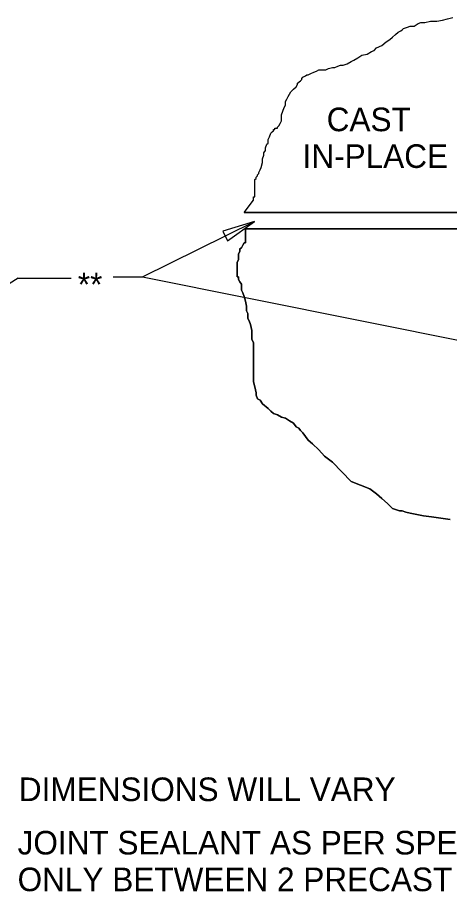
# Model space of a CAD drawing. Extents: x 1.2 to 16.5, y 0.6 to 10.3.
# Drawn here: x 8.633 to 10.282, y 6.744 to 10.08 of the extents above; entities that cross this region are included whole.
import ezdxf

# ---------------------------------------------------------------- set-up
doc = ezdxf.new("R2010")
doc.units = 0
for name, color, linetype in [('SD_P_Dimension Lines', 7, 'Continuous'), ('SD_P_Dimension Text', 7, 'Continuous'), ('SD_P_Prop Object Lines', 7, 'Continuous'), ('SD_P_Shading', 7, 'Continuous')]:
    doc.layers.add(name, color=color, linetype=linetype)

msp = doc.modelspace()

# ---------------------------------------------------------------- linework, layer by layer
at = {"layer": 'SD_P_Dimension Lines'}
for p, q in [((9.1105, 9.0895), (9.5378, 9.3015)), ((8.6359, 9.0846), (8.2529, 8.8466)), ((8.6359, 9.0846), (8.8378, 9.0846)), ((8.9985, 9.0895), (9.1105, 9.0895)), ((9.1105, 9.0895), (10.4196, 8.8267))]:
    msp.add_line(p, q, dxfattribs=at)
at = {"layer": 'SD_P_Prop Object Lines'}
for p, q in [((9.4989, 9.3356), (10.3949, 9.3356)), ((9.5039, 9.2726), (10.3319, 9.2726))]:
    msp.add_line(p, q, dxfattribs=at)
for points in [[(10.1219, 10.0426), (10.1319, 10.0466), (10.1469, 10.0466), (10.1619, 10.0566), (10.1729, 10.0606), (10.1879, 10.0606), (10.2089, 10.0656), (10.2339, 10.0656), (10.2549, 10.0696), (10.2749, 10.0746), (10.2949, 10.0796)], [(9.4989, 9.3356), (9.5339, 9.3826), (9.5339, 9.3866), (9.5339, 9.3916), (9.5339, 9.3956), (9.5389, 9.3956), (9.5389, 9.4006), (9.5389, 9.4056), (9.5389, 9.4096), (9.5389, 9.4146), (9.5389, 9.4196), (9.5389, 9.4236), (9.5389, 9.4286), (9.5389, 9.4336), (9.5389, 9.4376), (9.5389, 9.4426), (9.5389, 9.4476), (9.5389, 9.4516), (9.5389, 9.4566), (9.5389, 9.4616), (9.5439, 9.4656), (9.5439, 9.4706), (9.5489, 9.4756), (9.5489, 9.4796), (9.5539, 9.4846), (9.5539, 9.4886), (9.5589, 9.4986), (9.5639, 9.5076), (9.5689, 9.5266), (9.5689, 9.5406), (9.5739, 9.5546), (9.5739, 9.5636), (9.5799, 9.5726), (9.5799, 9.5816), (9.5849, 9.5956), (9.5899, 9.6006), (9.5899, 9.6146), (9.5949, 9.6236), (9.5999, 9.6376), (9.6049, 9.6426), (9.6099, 9.6476), (9.6099, 9.6516), (9.6149, 9.6516), (9.6149, 9.6566), (9.6209, 9.6566), (9.6259, 9.6566), (9.6259, 9.6606), (9.6309, 9.6656), (9.6359, 9.6746), (9.6409, 9.6846), (9.6409, 9.6936), (9.6409, 9.7076), (9.6459, 9.7216), (9.6509, 9.7356), (9.6559, 9.7446), (9.6559, 9.7586), (9.6609, 9.7676), (9.6669, 9.7776), (9.6719, 9.7866), (9.6769, 9.7956), (9.6869, 9.8056), (9.6969, 9.8146), (9.7019, 9.8236), (9.7019, 9.8286), (9.7129, 9.8376), (9.7179, 9.8426), (9.7179, 9.8466), (9.7229, 9.8516), (9.7329, 9.8566), (9.7379, 9.8606), (9.7429, 9.8606), (9.7529, 9.8656), (9.7639, 9.8706), (9.7739, 9.8746), (9.7839, 9.8796), (9.8099, 9.8796), (9.8199, 9.8846), (9.8349, 9.8886), (9.8449, 9.8886), (9.8559, 9.8936), (9.8659, 9.8976), (9.8759, 9.8976), (9.8919, 9.9026), (9.9069, 9.9116), (9.9169, 9.9166), (9.9319, 9.9256), (9.9479, 9.9356), (9.9679, 9.9396), (9.9839, 9.9496), (9.9939, 9.9536), (10.0039, 9.9636), (10.0239, 9.9726), (10.0399, 9.9866), (10.0549, 9.9956), (10.0649, 10.0046), (10.0759, 10.0146), (10.0859, 10.0236), (10.0959, 10.0286), (10.1009, 10.0326), (10.1059, 10.0376), (10.1219, 10.0426)], [(9.4769, 9.1636), (9.4769, 9.1776), (9.4819, 9.1866), (9.4819, 9.1966), (9.4879, 9.2006), (9.4929, 9.2106), (9.4979, 9.2196), (9.5029, 9.2196), (9.5029, 9.2246), (9.5029, 9.2286), (9.5029, 9.2336), (9.5029, 9.2376), (9.5039, 9.2726)], [(10.2849, 8.1646), (10.2139, 8.1736), (10.1829, 8.1786), (10.1569, 8.1826), (10.1319, 8.1876), (10.1159, 8.1926), (10.1009, 8.1966), (10.0909, 8.1966), (10.0759, 8.2016), (10.0649, 8.2066), (10.0549, 8.2156), (10.0449, 8.2246), (10.0239, 8.2436), (10.0039, 8.2616), (9.9779, 8.2806), (9.9069, 8.3086), (9.8349, 8.3826), (9.8049, 8.4056), (9.7839, 8.4296), (9.7589, 8.4526), (9.7429, 8.4666), (9.7329, 8.4806), (9.7229, 8.4946), (9.7129, 8.5036), (9.7069, 8.5126), (9.6969, 8.5176), (9.6869, 8.5316), (9.6719, 8.5406), (9.6559, 8.5506), (9.6409, 8.5546), (9.6259, 8.5636), (9.6099, 8.5686), (9.5999, 8.5776), (9.5899, 8.5876), (9.5689, 8.6056), (9.5589, 8.6196), (9.5489, 8.6246), (9.5439, 8.6386), (9.5439, 8.6476), (9.5389, 8.6706), (9.5339, 8.6896), (9.5339, 8.7086), (9.5339, 8.7226), (9.5339, 8.7356), (9.5339, 8.7546), (9.5339, 8.7736), (9.5339, 8.7966), (9.5339, 8.8146), (9.5339, 8.8386), (9.5279, 8.8526), (9.5279, 8.8616), (9.5279, 8.8706), (9.5279, 8.8846), (9.5229, 8.9076), (9.5179, 8.9216), (9.5129, 8.9316), (9.5129, 8.9496), (9.5079, 8.9596), (9.5079, 8.9776), (9.5029, 8.9966), (9.4979, 9.0146), (9.4929, 9.0286), (9.4879, 9.0386), (9.4879, 9.0476), (9.4879, 9.0526), (9.4879, 9.0616), (9.4819, 9.0706), (9.4769, 9.0796), (9.4769, 9.0896), (9.4719, 9.0896), (9.4719, 9.0936), (9.4719, 9.0986), (9.4719, 9.1036), (9.4719, 9.1076), (9.4719, 9.1176), (9.4719, 9.1266), (9.4719, 9.1316), (9.4719, 9.1356), (9.4719, 9.1456), (9.4769, 9.1546), (9.4769, 9.1636)]]:
    msp.add_lwpolyline(points, dxfattribs=at)
at = {"layer": 'SD_P_Shading'}
for p, q in [((10.3949, 9.3356), (9.4989, 9.3356)), ((9.5378, 9.3015), (9.4165, 9.2648)), ((9.4351, 9.2271), (9.5378, 9.3015)), ((10.3319, 9.2726), (9.5039, 9.2726)), ((9.4165, 9.2648), (9.4351, 9.2271))]:
    msp.add_line(p, q, dxfattribs=at)
for points in [[(10.1219, 10.0426), (10.1319, 10.0466), (10.1469, 10.0466), (10.1619, 10.0566), (10.1729, 10.0606), (10.1879, 10.0606), (10.2089, 10.0656), (10.2339, 10.0656), (10.2549, 10.0696), (10.2749, 10.0746), (10.2949, 10.0796)], [(9.4989, 9.3356), (9.5339, 9.3826), (9.5339, 9.3866), (9.5339, 9.3916), (9.5339, 9.3956), (9.5389, 9.3956), (9.5389, 9.4006), (9.5389, 9.4056), (9.5389, 9.4096), (9.5389, 9.4146), (9.5389, 9.4196), (9.5389, 9.4236), (9.5389, 9.4286), (9.5389, 9.4336), (9.5389, 9.4376), (9.5389, 9.4426), (9.5389, 9.4476), (9.5389, 9.4516), (9.5389, 9.4566), (9.5389, 9.4616), (9.5439, 9.4656), (9.5439, 9.4706), (9.5489, 9.4756), (9.5489, 9.4796), (9.5539, 9.4846), (9.5539, 9.4886), (9.5589, 9.4986), (9.5639, 9.5076), (9.5689, 9.5266), (9.5689, 9.5406), (9.5739, 9.5546), (9.5739, 9.5636), (9.5799, 9.5726), (9.5799, 9.5816), (9.5849, 9.5956), (9.5899, 9.6006), (9.5899, 9.6146), (9.5949, 9.6236), (9.5999, 9.6376), (9.6049, 9.6426), (9.6099, 9.6476), (9.6099, 9.6516), (9.6149, 9.6516), (9.6149, 9.6566), (9.6209, 9.6566), (9.6259, 9.6566), (9.6259, 9.6606), (9.6309, 9.6656), (9.6359, 9.6746), (9.6409, 9.6846), (9.6409, 9.6936), (9.6409, 9.7076), (9.6459, 9.7216), (9.6509, 9.7356), (9.6559, 9.7446), (9.6559, 9.7586), (9.6609, 9.7676), (9.6669, 9.7776), (9.6719, 9.7866), (9.6769, 9.7956), (9.6869, 9.8056), (9.6969, 9.8146), (9.7019, 9.8236), (9.7019, 9.8286), (9.7129, 9.8376), (9.7179, 9.8426), (9.7179, 9.8466), (9.7229, 9.8516), (9.7329, 9.8566), (9.7379, 9.8606), (9.7429, 9.8606), (9.7529, 9.8656), (9.7639, 9.8706), (9.7739, 9.8746), (9.7839, 9.8796), (9.8099, 9.8796), (9.8199, 9.8846), (9.8349, 9.8886), (9.8449, 9.8886), (9.8559, 9.8936), (9.8659, 9.8976), (9.8759, 9.8976), (9.8919, 9.9026), (9.9069, 9.9116), (9.9169, 9.9166), (9.9319, 9.9256), (9.9479, 9.9356), (9.9679, 9.9396), (9.9839, 9.9496), (9.9939, 9.9536), (10.0039, 9.9636), (10.0239, 9.9726), (10.0399, 9.9866), (10.0549, 9.9956), (10.0649, 10.0046), (10.0759, 10.0146), (10.0859, 10.0236), (10.0959, 10.0286), (10.1009, 10.0326), (10.1059, 10.0376), (10.1219, 10.0426)], [(9.5039, 9.2726), (9.5029, 9.2376), (9.5029, 9.2336), (9.5029, 9.2286), (9.5029, 9.2246), (9.5029, 9.2196), (9.4979, 9.2196), (9.4929, 9.2106), (9.4879, 9.2006), (9.4819, 9.1966), (9.4819, 9.1866), (9.4769, 9.1776), (9.4769, 9.1636)], [(9.4769, 9.1636), (9.4769, 9.1546), (9.4719, 9.1456), (9.4719, 9.1356), (9.4719, 9.1316), (9.4719, 9.1266), (9.4719, 9.1176), (9.4719, 9.1076), (9.4719, 9.1036), (9.4719, 9.0986), (9.4719, 9.0936), (9.4719, 9.0896), (9.4769, 9.0896), (9.4769, 9.0796), (9.4819, 9.0706), (9.4879, 9.0616), (9.4879, 9.0526), (9.4879, 9.0476), (9.4879, 9.0386), (9.4929, 9.0286), (9.4979, 9.0146), (9.5029, 8.9966), (9.5079, 8.9776), (9.5079, 8.9596), (9.5129, 8.9496), (9.5129, 8.9316), (9.5179, 8.9216), (9.5229, 8.9076), (9.5279, 8.8846), (9.5279, 8.8706), (9.5279, 8.8616), (9.5279, 8.8526), (9.5339, 8.8386), (9.5339, 8.8146), (9.5339, 8.7966), (9.5339, 8.7736), (9.5339, 8.7546), (9.5339, 8.7356), (9.5339, 8.7226), (9.5339, 8.7086), (9.5339, 8.6896), (9.5389, 8.6706), (9.5439, 8.6476), (9.5439, 8.6386), (9.5489, 8.6246), (9.5589, 8.6196), (9.5689, 8.6056), (9.5899, 8.5876), (9.5999, 8.5776), (9.6099, 8.5686), (9.6259, 8.5636), (9.6409, 8.5546), (9.6559, 8.5506), (9.6719, 8.5406), (9.6869, 8.5316), (9.6969, 8.5176), (9.7069, 8.5126), (9.7129, 8.5036), (9.7229, 8.4946), (9.7329, 8.4806), (9.7429, 8.4666), (9.7589, 8.4526), (9.7839, 8.4296), (9.8049, 8.4056), (9.8349, 8.3826), (9.9069, 8.3086), (9.9779, 8.2806), (10.0039, 8.2616), (10.0239, 8.2436), (10.0449, 8.2246), (10.0549, 8.2156), (10.0649, 8.2066), (10.0759, 8.2016), (10.0909, 8.1966), (10.1009, 8.1966), (10.1159, 8.1926), (10.1319, 8.1876), (10.1569, 8.1826), (10.1829, 8.1786), (10.2139, 8.1736), (10.2849, 8.1646)]]:
    msp.add_lwpolyline(points, dxfattribs=at)

# ---------------------------------------------------------------- texts
at = {"layer": 'SD_P_Dimension Text'}
for s, p in [('CAST ', (9.8133, 9.6456)), ('IN-PLACE', (9.7213, 9.5056)), ('**', (8.8637, 9.0159)), ('DIMENSIONS WILL VARY', (8.6386, 7.0896)), ('JOINT SEALANT AS PER SPECIFICATIONS', (8.6339, 6.8858)), ('ONLY BETWEEN 2 PRECAST UNITS', (8.6339, 6.7458))]:
    msp.add_text(s, height=0.09, dxfattribs=at).set_placement(p)

doc.saveas('drawing.dxf')
